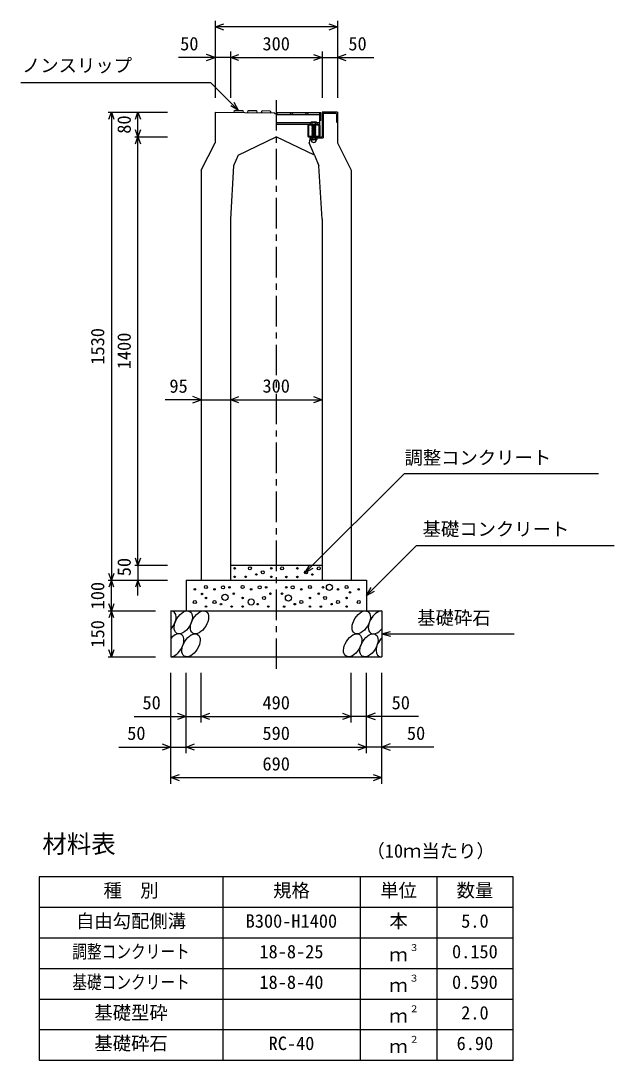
# Model space of a CAD drawing. Units: millimetres, scale not verified. Extents: x -16800 to 16800, y -5940 to 5940.
# Drawn here: x 9746 to 11687, y -3316 to 82 of the extents above; entities that cross this region are included whole.
import ezdxf
from ezdxf.enums import TextEntityAlignment as Align

# ---------------------------------------------------------------- set-up
doc = ezdxf.new("R2010")
doc.units = ezdxf.units.MM
doc.header["$LTSCALE"] = 20
doc.linetypes.add('CHAIN1', pattern=[8, 5, -1, 1, -1])
doc.linetypes.add('DOTTED', pattern=[1.75, 0.25, -1.5])
for name, color, linetype, lineweight in [('0-0_DIM', 7, 'Continuous', 25), ('0-2_HATCH', 6, 'Continuous', 25), ('0-3_HYO', 3, 'Continuous', 25), ('0-4_HYO2', 4, 'Continuous', 25), ('0-5_OUTLINE', 3, 'Continuous', 25), ('0-6_TXT', 7, 'Continuous', 25), ('0-A__0-5_D-BMK', 6, 'Continuous', 25)]:
    doc.layers.add(name, color=color, linetype=linetype, lineweight=lineweight)
doc.styles.add('ＭＳ ゴシック', font='')
doc.styles.get('ＭＳ ゴシック').set_extended_font_data('MS Gothic')

msp = doc.modelspace()

# ---------------------------------------------------------------- linework, layer by layer
at = {"layer": '0-0_DIM'}
for p, q in [((10381.78, 82.4), (10381.78, -169.34)), ((10781.78, 82.4), (10781.78, -169.34)), ((10781.78, 62.4), (10381.78, 62.4)), ((10431.78, -17.6), (10431.78, -169.34)), ((10731.78, -17.6), (10731.78, -169.34)), ((10381.78, -37.6), (10262.12, -37.6)), ((10431.78, -37.6), (10381.78, -37.6)), ((10431.78, -37.6), (10731.78, -37.6)), ((10731.78, -37.6), (10781.78, -37.6)), ((10781.78, -37.6), (10901.45, -37.6)), ((9746.21, -118.85), (10367.11, -118.85)), ((10458.83, -210.58), (10367.11, -118.85)), ((10458.83, -210.58), (10432.85, -195.58)), ((10458.83, -210.58), (10443.83, -184.59)), ((10032.58, -216.8), (10225.91, -216.8)), ((10042.58, -216.8), (10042.58, -1746.8)), ((10129.25, -296.8), (10129.25, -216.8)), ((10119.25, -296.8), (10225.91, -296.8)), ((10129.25, -1696.8), (10129.25, -296.8)), ((10336.78, -1156.55), (10218.45, -1156.55)), ((10336.78, -1156.55), (10431.78, -1156.55)), ((10431.78, -1156.55), (10731.78, -1156.55)), ((11040.44, -1633.15), (10876.78, -1796.8)), ((11040.44, -1633.15), (11687.31, -1633.15)), ((10119.25, -1696.8), (10225.91, -1696.8)), ((10129.25, -1696.8), (10129.25, -1746.8)), ((10676.78, -1721.81), (10691.78, -1695.82)), ((10676.78, -1721.81), (10702.76, -1706.8)), ((10032.58, -1746.8), (10225.91, -1746.8)), ((10042.58, -1846.8), (10042.58, -1746.8)), ((10129.25, -1796.8), (10129.25, -1746.8)), ((10876.78, -1796.8), (10891.78, -1770.82)), ((10876.78, -1796.8), (10902.76, -1781.8)), ((10032.58, -1846.8), (10186.78, -1846.8)), ((10042.58, -1846.8), (10042.58, -1996.8)), ((10926.78, -1921.8), (10955.76, -1914.04)), ((10926.78, -1921.8), (11360.1, -1921.8)), ((10926.78, -1921.8), (10955.76, -1929.57)), ((10032.58, -1996.8), (10186.78, -1996.8)), ((10236.78, -2411.82), (10236.78, -2049.48)), ((10286.78, -2311.82), (10286.78, -2049.48)), ((10336.78, -2211.82), (10336.78, -2049.48)), ((10826.78, -2211.82), (10826.78, -2049.48)), ((10876.78, -2311.82), (10876.78, -2049.48)), ((10926.78, -2411.82), (10926.78, -2049.48)), ((10116.78, -2191.82), (10336.78, -2191.82)), ((10336.78, -2191.82), (10826.78, -2191.82)), ((11046.78, -2191.82), (10826.78, -2191.82)), ((10066.78, -2291.82), (10286.78, -2291.82)), ((10286.78, -2291.82), (10876.78, -2291.82)), ((11096.78, -2291.82), (10876.78, -2291.82)), ((10236.78, -2391.82), (10926.78, -2391.82))]:
    msp.add_line(p, q, dxfattribs=at)
at = {"layer": '0-0_DIM', "linetype": 'CHAIN1'}
msp.add_line((10581.78, -176.66), (10581.78, -2051.96), dxfattribs=at)
at = {"layer": '0-0_DIM'}
for points in [[(10410.01, 52.14), (10381.82, 62.4), (10410.01, 72.67)], [(10753.63, 72.67), (10781.82, 62.4), (10753.63, 52.14)], [(10353.59, -47.86), (10381.78, -37.6), (10353.59, -27.33)], [(10459.97, -47.86), (10431.78, -37.6), (10459.97, -27.33)], [(10703.67, -27.33), (10731.86, -37.6), (10703.67, -47.86)], [(10809.9, -27.33), (10781.71, -37.6), (10809.9, -47.86)], [(10034.37, -239.36), (10042.58, -216.8), (10050.79, -239.36)], [(10121.04, -239.36), (10129.25, -216.8), (10137.46, -239.36)], [(10137.46, -274.25), (10129.25, -296.8), (10121.04, -274.25)], [(10121.04, -319.36), (10129.25, -296.8), (10137.46, -319.36)], [(10308.59, -1166.82), (10336.78, -1156.55), (10308.59, -1146.29)], [(10459.97, -1166.82), (10431.78, -1156.55), (10459.97, -1146.29)], [(10703.59, -1146.29), (10731.78, -1156.55), (10703.59, -1166.82)], [(10676.78, -1721.81), (11001.25, -1397.34), (11635.6, -1397.34)], [(10137.46, -1674.25), (10129.25, -1696.8), (10121.04, -1674.25)], [(10050.79, -1724.25), (10042.58, -1746.8), (10034.37, -1724.25)], [(10050.79, -1769.36), (10042.58, -1746.8), (10034.37, -1769.36)], [(10137.46, -1769.36), (10129.25, -1746.8), (10121.04, -1769.36)], [(10050.79, -1824.25), (10042.58, -1846.8), (10034.37, -1824.25)], [(10050.79, -1869.36), (10042.58, -1846.8), (10034.37, -1869.36)], [(10050.79, -1974.25), (10042.58, -1996.8), (10034.37, -1974.25)], [(10258.59, -2181.56), (10286.78, -2191.82), (10258.59, -2202.08)], [(10364.97, -2202.08), (10336.78, -2191.82), (10364.97, -2181.56)], [(10798.59, -2181.56), (10826.78, -2191.82), (10798.59, -2202.08)], [(10904.97, -2181.56), (10876.78, -2191.82), (10904.97, -2202.08)], [(10208.59, -2281.56), (10236.78, -2291.82), (10208.59, -2302.08)], [(10314.97, -2302.08), (10286.78, -2291.82), (10314.97, -2281.56)], [(10848.59, -2281.56), (10876.78, -2291.82), (10848.59, -2302.08)], [(10954.97, -2281.56), (10926.78, -2291.82), (10954.97, -2302.08)], [(10264.97, -2402.08), (10236.78, -2391.82), (10264.97, -2381.56)], [(10898.59, -2381.56), (10926.78, -2391.82), (10898.59, -2402.08)]]:
    msp.add_lwpolyline(points, dxfattribs=at)
at = {"layer": '0-2_HATCH'}
for p, q in [((10731.78, -216.8), (10731.78, -296.8)), ((10734.98, -219.97), (10774.75, -219.58)), ((10734.98, -219.97), (10734.98, -300)), ((10778.58, -223.38), (10778.58, -249.34)), ((10778.58, -249.34), (10781.78, -249.31)), ((10692.78, -296.8), (10689.78, -316.8)), ((10692.78, -296.8), (10689.78, -316.8)), ((10692.78, -296.8), (10731.78, -296.8)), ((10706.58, -356.8), (10689.78, -316.8))]:
    msp.add_line(p, q, dxfattribs=at)
for points in [[(10443.78, -216.92), (10445.33, -210.44), (10472.33, -210.71), (10473.78, -217.22)], [(10488.78, -217.37), (10490.33, -210.89), (10517.33, -211.16), (10518.78, -217.67)], [(10533.78, -217.82), (10535.33, -211.34), (10562.33, -211.61), (10563.78, -218.12)], [(10692.78, -296.8), (10692.78, -300), (10734.98, -300)]]:
    msp.add_lwpolyline(points, dxfattribs=at)
for centre, radius in [((10445.75, -1707.49), 2.5), ((10445.75, -1735.51), 2.5), ((10481.64, -1735.51), 2.5), ((10495.66, -1707.49), 5), ((10516.69, -1727.63), 2.5), ((10537.71, -1720.62), 5), ((10565.75, -1707.49), 2.5), ((10565.75, -1735.51), 2.5), ((10600.92, -1707.78), 5), ((10650.82, -1707.78), 2.5), ((10678.86, -1720.91), 5), ((10699.89, -1727.91), 2.5), ((10720.92, -1707.78), 5), ((10351.75, -1768.75), 5), ((10407.82, -1769.63), 5), ((10471.75, -1768.75), 5), ((10527.82, -1769.63), 5), ((10614.94, -1735.79), 2.5), ((10635.74, -1769.63), 5), ((10650.82, -1735.79), 2.5), ((10691.82, -1768.75), 5), ((10755.74, -1769.63), 10), ((10811.82, -1768.75), 5), ((10315.47, -1776.63), 2.5), ((10339.33, -1791.55), 2.5), ((10379.79, -1776.63), 2.5), ((10414.36, -1802.64), 10), ((10428.86, -1769.63), 2.5), ((10442.87, -1790.64), 2.5), ((10499.79, -1776.63), 2.5), ((10541.84, -1804.64), 5), ((10548.86, -1769.63), 2.5), ((10562.87, -1790.64), 2.5), ((10600.69, -1790.64), 2.5), ((10621.72, -1804.64), 10), ((10614.71, -1769.63), 2.5), ((10663.78, -1776.63), 2.5), ((10720.69, -1790.64), 2.5), ((10734.71, -1769.63), 2.5), ((10741.72, -1804.64), 5), ((10783.78, -1776.63), 2.5), ((10823.16, -1786.32), 2.5), ((10851.72, -1776.63), 2.5), ((10315.47, -1817.78), 5), ((10351.75, -1804.64), 2.5), ((10351.75, -1832.66), 2.5), ((10379.79, -1817.78), 5), ((10400.82, -1824.78), 2.5), ((10435.86, -1832.66), 2.5), ((10471.75, -1804.64), 2.5), ((10471.75, -1832.66), 2.5), ((10499.79, -1817.78), 10), ((10520.82, -1824.78), 2.5), ((10555.86, -1832.66), 2.5), ((10607.7, -1832.66), 2.5), ((10642.75, -1824.78), 2.5), ((10663.78, -1817.78), 5), ((10691.82, -1804.64), 2.5), ((10691.82, -1832.66), 2.5), ((10727.7, -1832.66), 2.5), ((10762.75, -1824.78), 2.5), ((10783.78, -1817.78), 5), ((10811.82, -1804.64), 2.5), ((10811.82, -1832.66), 2.5), ((10851.72, -1817.78), 5)]:
    msp.add_circle(centre, radius, dxfattribs=at)
msp.add_arc((10774.78, -223.38), 3.8, 0, 90.57294, dxfattribs=at)
for centre, start_param, end_param in [((10224.42, -1884.33), 4.385593, 6.6745444), ((10912.92, -1884.33), 0.3357715, 4.4411806), ((10249.74, -1959.32), 3.5111464, 7.548991), ((10938.25, -1959.32), 1.2110787, 3.5658734)]:
    msp.add_ellipse(centre, major_axis=(21.81, 35.31), ratio=0.5792, start_param=start_param, end_param=end_param, dxfattribs=at)
for centre in [(10277.63, -1884.33), (10330.84, -1884.33), (10859.72, -1884.33), (10302.95, -1959.32), (10831.83, -1959.32), (10885.04, -1959.32)]:
    msp.add_ellipse(centre, major_axis=(21.81, 35.31), ratio=0.5792, dxfattribs=at)
at = {"layer": '0-3_HYO'}
for p, q in [((10406.78, -2715.77), (10406.78, -3315.77)), ((10856.78, -2715.77), (10856.78, -3315.77)), ((11106.78, -2715.77), (11106.78, -3315.77)), ((9806.78, -2815.77), (11356.78, -2815.77))]:
    msp.add_line(p, q, dxfattribs=at)
msp.add_lwpolyline([(9806.78, -3315.77), (11356.78, -3315.77), (11356.78, -2715.77), (9806.78, -2715.77)], close=True, dxfattribs=at)
at = {"layer": '0-4_HYO2'}
for p, q in [((9806.78, -2915.77), (11356.78, -2915.77)), ((9806.78, -3015.77), (11356.78, -3015.77)), ((9806.78, -3115.77), (11356.78, -3115.77)), ((9806.78, -3215.77), (11356.78, -3215.77))]:
    msp.add_line(p, q, dxfattribs=at)
at = {"layer": '0-5_OUTLINE'}
for p, q in [((10381.78, -216.3), (10575.78, -218.24)), ((10381.78, -216.3), (10381.78, -316.3)), ((10781.78, -216.3), (10731.78, -216.8)), ((10781.78, -216.3), (10781.78, -316.3)), ((10456.98, -356.8), (10581.78, -296.8)), ((10706.58, -356.8), (10581.78, -296.8)), ((10336.78, -406.3), (10381.78, -316.3)), ((10781.78, -316.3), (10826.78, -406.3)), ((10456.98, -356.8), (10442.28, -391.8)), ((10706.58, -356.8), (10721.28, -391.8)), ((10336.78, -406.3), (10336.78, -1746.8)), ((10442.49, -391.3), (10431.78, -566.3)), ((10731.78, -566.3), (10721.07, -391.3)), ((10826.78, -406.3), (10826.78, -1746.8)), ((10431.78, -566.3), (10431.78, -1746.8)), ((10731.78, -566.3), (10731.78, -1746.8)), ((10431.78, -1696.8), (10731.78, -1696.8)), ((10286.78, -1746.8), (10876.78, -1746.8)), ((10286.78, -1746.8), (10286.78, -1846.8)), ((10336.78, -1746.8), (10431.78, -1746.8)), ((10731.78, -1746.8), (10826.78, -1746.8)), ((10876.78, -1746.8), (10876.78, -1846.8)), ((10236.78, -1846.8), (10236.78, -1996.8)), ((10236.78, -1846.8), (10926.78, -1846.8)), ((10926.78, -1846.8), (10926.78, -1996.8)), ((10236.78, -1996.8), (10926.78, -1996.8))]:
    msp.add_line(p, q, dxfattribs=at)
msp.add_lwpolyline([(10581.78, -221.5), (10577.28, -221.5), (10575.78, -218.24)], dxfattribs=at)
at = {"layer": '0-A__0-5_D-BMK'}
for p, q in [((10723.28, -218.8), (10581.77, -218.8)), ((10723.28, -224.8), (10581.77, -224.8)), ((10727.78, -243.8), (10727.78, -218.8)), ((10694.28, -250.8), (10581.77, -250.8)), ((10723.28, -256.8), (10581.77, -256.8)), ((10684.78, -259.8), (10684.78, -293.8)), ((10721.78, -256.8), (10687.78, -256.8)), ((10696.29, -249.3), (10694.29, -250.8)), ((10694.29, -256.8), (10694.29, -250.8)), ((10715.29, -256.8), (10694.29, -256.8)), ((10694.62, -250.53), (10696.29, -249.3)), ((10713.29, -249.3), (10696.29, -249.3)), ((10698.29, -256.8), (10711.29, -256.8)), ((10711.29, -258.8), (10698.29, -259.8)), ((10698.29, -259.8), (10699.29, -258.8)), ((10699.29, -260.8), (10698.29, -259.8)), ((10698.29, -261.8), (10699.29, -260.8)), ((10711.29, -260.8), (10698.29, -261.8)), ((10699.29, -262.8), (10698.29, -261.8)), ((10698.29, -263.8), (10699.29, -262.8)), ((10711.29, -262.8), (10698.29, -263.8)), ((10699.29, -264.8), (10698.29, -263.8)), ((10698.29, -265.8), (10699.29, -264.8)), ((10711.29, -264.8), (10698.29, -265.8)), ((10699.29, -266.8), (10698.29, -265.8)), ((10698.29, -267.81), (10699.29, -266.8)), ((10711.29, -266.8), (10698.29, -267.81)), ((10699.29, -268.8), (10698.29, -267.81)), ((10711.29, -268.8), (10698.29, -269.8)), ((10698.29, -269.8), (10699.29, -268.8)), ((10711.29, -270.8), (10698.29, -271.8)), ((10699.29, -272.8), (10698.29, -271.8)), ((10699.29, -256.8), (10699.29, -250.8)), ((10710.29, -256.8), (10710.29, -250.8)), ((10710.29, -261.8), (10711.29, -260.8)), ((10711.29, -262.8), (10710.29, -261.8)), ((10710.29, -263.8), (10711.29, -262.8)), ((10711.29, -264.8), (10710.29, -263.8)), ((10710.29, -265.8), (10711.29, -264.8)), ((10711.29, -266.8), (10710.29, -265.8)), ((10710.29, -269.8), (10711.29, -268.8)), ((10711.29, -270.8), (10710.29, -269.8)), ((10710.29, -271.8), (10711.29, -270.8)), ((10711.29, -272.8), (10710.29, -271.8)), ((10714.97, -250.53), (10713.29, -249.3)), ((10723.28, -250.8), (10715.28, -250.8)), ((10715.29, -256.8), (10715.29, -250.8)), ((10727.78, -243.8), (10723.28, -243.8)), ((10724.78, -259.8), (10724.78, -293.8)), ((10687.78, -296.8), (10721.78, -296.8)), ((10695.15, -300.01), (10694.29, -300.65)), ((10694.29, -300.65), (10694.29, -305.84)), ((10713.84, -300), (10695.15, -300.01)), ((10711.29, -272.8), (10698.29, -273.8)), ((10698.29, -273.8), (10699.29, -272.8)), ((10699.29, -274.8), (10698.29, -273.8)), ((10711.29, -274.8), (10698.29, -275.8)), ((10698.29, -275.8), (10699.29, -274.8)), ((10699.29, -276.8), (10698.29, -275.8)), ((10711.29, -276.8), (10698.29, -277.8)), ((10698.29, -277.8), (10699.29, -276.8)), ((10699.29, -278.8), (10698.29, -277.8)), ((10711.29, -278.8), (10698.29, -279.8)), ((10698.29, -279.8), (10699.29, -278.8)), ((10699.29, -280.8), (10698.29, -279.8)), ((10711.29, -280.8), (10698.29, -281.8)), ((10698.29, -281.8), (10699.29, -280.8)), ((10699.29, -282.8), (10698.29, -281.8)), ((10711.29, -282.8), (10698.29, -283.8)), ((10698.29, -283.8), (10699.29, -282.8)), ((10699.29, -284.8), (10698.29, -283.8)), ((10711.29, -284.8), (10698.29, -285.8)), ((10698.29, -285.8), (10699.29, -284.8)), ((10699.29, -286.8), (10698.29, -285.8)), ((10711.29, -286.8), (10698.29, -287.8)), ((10698.29, -287.8), (10699.29, -286.8)), ((10699.29, -288.8), (10698.29, -287.8)), ((10711.29, -288.8), (10698.29, -289.8)), ((10698.29, -289.8), (10699.29, -288.8)), ((10699.29, -290.8), (10698.29, -289.8)), ((10711.29, -290.8), (10698.29, -291.8)), ((10698.29, -291.8), (10699.29, -290.8)), ((10699.29, -292.8), (10698.29, -291.8)), ((10711.29, -292.8), (10698.29, -293.8)), ((10698.29, -293.8), (10699.29, -292.8)), ((10699.29, -294.8), (10698.29, -293.8)), ((10699.39, -300.65), (10699.39, -305.84)), ((10709.6, -300.65), (10709.6, -305.84)), ((10710.29, -273.8), (10711.29, -272.8)), ((10710.29, -273.8), (10711.29, -274.8)), ((10710.29, -275.8), (10711.29, -274.8)), ((10710.29, -275.8), (10711.29, -276.8)), ((10710.29, -277.8), (10711.29, -276.8)), ((10710.29, -277.8), (10711.29, -278.8)), ((10710.29, -279.8), (10711.29, -278.8)), ((10710.29, -279.8), (10711.29, -280.8)), ((10710.29, -281.8), (10711.29, -280.8)), ((10710.29, -281.8), (10711.29, -282.8)), ((10710.29, -283.8), (10711.29, -282.8)), ((10710.29, -283.8), (10711.29, -284.8)), ((10710.29, -285.8), (10711.29, -284.8)), ((10710.29, -285.8), (10711.29, -286.8)), ((10710.29, -287.8), (10711.29, -286.8)), ((10710.29, -287.8), (10711.29, -288.8)), ((10710.29, -289.8), (10711.29, -288.8)), ((10710.29, -289.8), (10711.29, -290.8)), ((10710.29, -291.8), (10711.29, -290.8)), ((10710.29, -291.8), (10711.29, -292.8)), ((10710.29, -293.8), (10711.29, -292.8)), ((10710.29, -293.8), (10711.29, -294.8)), ((10713.84, -300), (10714.7, -300.65)), ((10714.7, -300.65), (10714.7, -305.84)), ((10695.98, -306.81), (10694.29, -305.84)), ((10695.98, -307.13), (10695.98, -306.81)), ((10713.01, -306.81), (10695.98, -306.81)), ((10713.01, -307.13), (10695.98, -307.13)), ((10713.01, -306.81), (10714.7, -305.84)), ((10713.01, -307.13), (10713.01, -306.81))]:
    msp.add_line(p, q, dxfattribs=at)
at = {"layer": '0-A__0-5_D-BMK', "linetype": 'DOTTED'}
for p, q in [((10698.29, -257.8), (10699.29, -256.8)), ((10711.29, -256.8), (10698.29, -257.8)), ((10699.29, -258.8), (10698.29, -257.8)), ((10710.29, -257.8), (10711.29, -256.8)), ((10711.29, -258.8), (10710.29, -257.8)), ((10711.29, -294.8), (10698.29, -295.8)), ((10698.29, -295.8), (10699.29, -294.8)), ((10699.29, -296.8), (10698.29, -295.8)), ((10711.29, -296.8), (10698.29, -297.8)), ((10698.29, -297.8), (10699.29, -296.8)), ((10699.29, -298.8), (10698.29, -297.8)), ((10711.29, -298.8), (10698.29, -299.8)), ((10698.29, -299.8), (10699.29, -298.8)), ((10698.49, -300.01), (10698.29, -299.8)), ((10698.49, -300.01), (10710.49, -300.01)), ((10710.29, -295.8), (10711.29, -294.8)), ((10710.29, -295.8), (10711.29, -296.8)), ((10710.29, -297.8), (10711.29, -296.8)), ((10710.29, -297.8), (10711.29, -298.8)), ((10710.29, -299.8), (10711.29, -298.8)), ((10710.29, -299.8), (10710.49, -300.01))]:
    msp.add_line(p, q, dxfattribs=at)
at = {"layer": '0-A__0-5_D-BMK'}
for points in [[(10727.78, -218.8), (10723.28, -218.8), (10723.28, -256.8)], [(10698.29, -271.8), (10699.29, -270.8), (10698.29, -269.8)], [(10711.29, -260.8), (10710.29, -259.8), (10711.29, -258.8)], [(10711.29, -268.8), (10710.29, -267.8), (10711.29, -266.8)]]:
    msp.add_lwpolyline(points, dxfattribs=at)
msp.add_lwpolyline([(10687.08, -259.1), (10687.08, -294.5), (10722.48, -294.5), (10722.48, -259.1)], close=True, dxfattribs=at)
for centre in [(10631.78, -221.8), (10681.78, -221.8)]:
    msp.add_circle(centre, 3, dxfattribs=at)
for centre, radius, start, end in [((10581.78, -221.8), 3, 269.83794, 90.16206), ((10687.78, -259.8), 3, 90, 180), ((10696.79, -253.43), 3.62, 46.39563, 133.60437), ((10704.79, -265.43), 15.62, 69.39075, 110.60925), ((10712.79, -253.43), 3.62, 46.39563, 133.60437), ((10721.78, -259.8), 3, 0, 90), ((10687.78, -293.8), 3, 180, 270), ((10696.84, -305.35), 5.35, 61.49832, 118.50684), ((10704.49, -320.42), 20.42, 75.52621, 104.47362), ((10712.15, -305.35), 5.35, 61.49231, 118.50169), ((10721.78, -293.8), 3, 270, 0), ((10696.84, -301.14), 5.35, 241.49843, 298.50089), ((10704.49, -307.13), 8.19, 180, 359.99995), ((10704.49, -286.07), 20.42, 255.52638, 284.47374), ((10712.15, -301.14), 5.35, 241.49989, 298.5)]:
    msp.add_arc(centre, radius, start, end, dxfattribs=at)

# ---------------------------------------------------------------- texts
at = {"layer": '0-0_DIM', "style": 'ＭＳ ゴシック'}
for s, p in [('50', (10267.6, -27.6)), ('300', (10536.78, -27.6)), ('50', (10817.7, -27.6)), ('ノンスリップ', (9750.05, -98.67)), ('95', (10232.41, -1146.86)), ('300', (10536.78, -1146.55)), ('調整コンクリート', (11001.25, -1380.92)), ('基礎コンクリート', (11060.44, -1614.42)), ('基礎砕石', (11043.1, -1904.63)), ('50', (10144.34, -2181.82)), ('490', (10536.78, -2181.82)), ('50', (10959.22, -2181.82)), ('50', (10094.34, -2281.82)), ('590', (10536.78, -2281.82)), ('50', (11009.22, -2281.82)), ('690', (10536.78, -2381.82))]:
    msp.add_text(s, height=43.99, dxfattribs=at).set_placement(p, align=Align.BOTTOM_LEFT)
for s, p in [('80', (10119.25, -286.8)), ('1530', (10032.58, -1041.8)), ('1400', (10119.25, -1056.8)), ('50', (10119.25, -1733.48)), ('100', (10032.58, -1841.8)), ('150', (10032.58, -1966.8))]:
    msp.add_text(s, height=43.99, rotation=90, dxfattribs=at).set_placement(p, align=Align.BOTTOM_LEFT)
at = {"layer": '0-6_TXT', "style": 'ＭＳ ゴシック'}
for s, height, p in [('材料表', 58.65, (9816.78, -2655.77)), ('（10ｍ当たり）', 43.99, (10876.78, -2666.77)), ('種\u3000別', 43.99, (10016.78, -2795.77)), ('規格', 43.99, (10571.78, -2795.77)), ('単位', 43.99, (10921.78, -2795.77)), ('数量', 43.99, (11171.78, -2795.77)), ('自由勾配側溝', 43.99, (9926.78, -2895.77)), ('B300-H1400', 43.99, (10481.78, -2895.77)), ('本', 43.99, (10951.78, -2895.77)), ('5.0', 43.99, (11186.78, -2895.77)), ('18-8-25', 43.99, (10526.78, -2995.77)), ('３', 21.99, (11017.33, -2965.4)), ('0.150', 43.99, (11156.78, -2995.77)), ('ｍ', 43.99, (10951.78, -3005.77)), ('18-8-40', 43.99, (10526.78, -3095.77)), ('３', 21.99, (11017.33, -3065.4)), ('0.590', 43.99, (11156.78, -3095.77)), ('ｍ', 43.99, (10951.78, -3105.77)), ('基礎型砕', 43.99, (9986.78, -3195.77)), ('ｍ', 43.99, (10951.78, -3205.77)), ('２', 21.99, (11017.33, -3165.4)), ('2.0', 43.99, (11186.78, -3195.77)), ('基礎砕石', 43.99, (9986.78, -3295.77)), ('RC-40', 43.99, (10556.78, -3295.77)), ('ｍ', 43.99, (10951.78, -3305.77)), ('２', 21.99, (11017.33, -3265.4)), ('6.90', 43.99, (11171.78, -3295.77))]:
    msp.add_text(s, height=height, dxfattribs=at).set_placement(p, align=Align.BOTTOM_LEFT)
at = {"layer": '0-6_TXT', "style": 'ＭＳ ゴシック', "width": 0.8}
for s, p in [('調整コンクリート', (9914.78, -2995.77)), ('基礎コンクリート', (9914.78, -3095.77))]:
    msp.add_text(s, height=43.99, dxfattribs=at).set_placement(p, align=Align.BOTTOM_LEFT)

doc.saveas('drawing.dxf')
